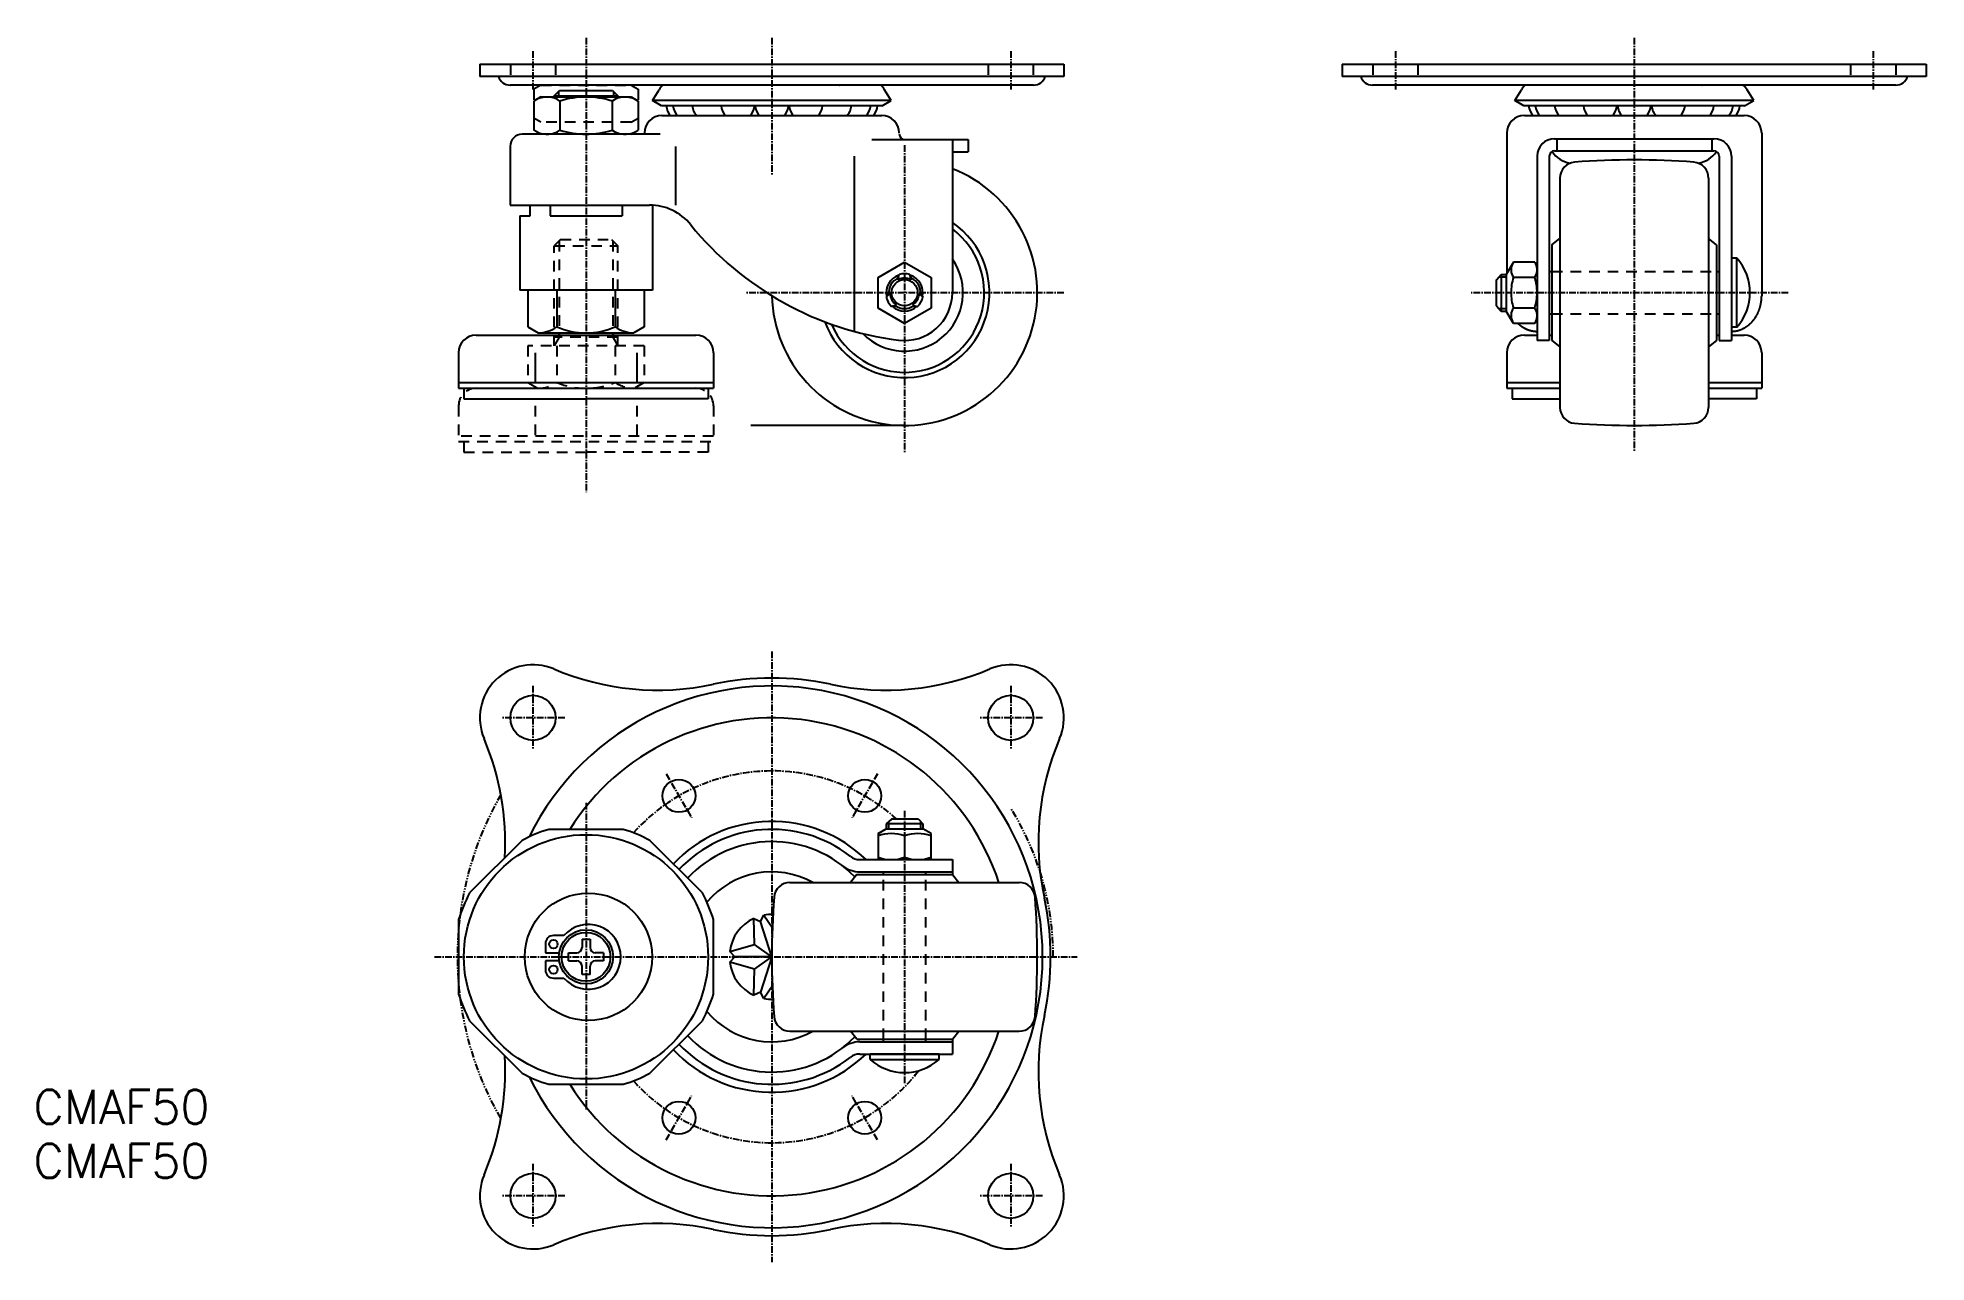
# Model space of a CAD drawing. Extents: x 1 to 357, y 5 to 235.
import ezdxf

# ---------------------------------------------------------------- set-up
doc = ezdxf.new("R2010")
doc.units = 0
for name, pattern in [('CENTER', [2, 1.25, -0.25, 0.25, -0.25]), ('DASHED', [3.5, 2, -1.5]), ('PHANTOM', [2.5, 1.25, -0.25, 0.25, -0.25, 0.25, -0.25])]:
    doc.linetypes.add(name, pattern=pattern)
doc.layers.get('0').update_dxf_attribs({"linetype": 'CONTINUOUS'})
doc.layers.add('CENTER', color=1, linetype='CENTER')
doc.styles.get("Standard").update_dxf_attribs({"font": 'txt.shx', "bigfont": 'bigfont.shx'})

msp = doc.modelspace()

# ---------------------------------------------------------------- linework, layer by layer
at = {"color": 7, "linetype": 'CONTINUOUS'}
for p, q in [((84.55, 230.35), (194.55, 230.35)), ((84.55, 230.35), (84.55, 228.05)), ((194.55, 228.05), (84.55, 228.05)), ((194.55, 230.35), (194.55, 228.05)), ((246.99, 230.35), (356.99, 230.35)), ((246.99, 230.35), (246.99, 228.05)), ((356.99, 228.05), (246.99, 228.05)), ((356.99, 230.35), (356.99, 228.05)), ((188.86, 226.45), (90.24, 226.45)), ((96.05, 224.2), (94.73, 223.44)), ((96.05, 224.2), (113.05, 224.2)), ((98.55, 224.4), (99.55, 225.4)), ((98.55, 224.2), (98.55, 224.4)), ((99.55, 225.4), (109.55, 225.4)), ((109.55, 225.4), (110.55, 224.4)), ((110.55, 224.4), (110.55, 224.2)), ((113.05, 224.2), (114.36, 223.44)), ((117.05, 223.55), (118.3, 225.55)), ((126.85, 226.45), (126.78, 226.45)), ((152.25, 226.45), (152.32, 226.45)), ((162.05, 223.55), (160.79, 225.55)), ((351.29, 226.45), (252.68, 226.45)), ((279.49, 223.55), (280.74, 225.55)), ((289.28, 226.45), (289.21, 226.45)), ((314.69, 226.45), (314.76, 226.45)), ((324.49, 223.55), (323.23, 225.55)), ((94.73, 223.44), (94.73, 217.95)), ((99.64, 223.44), (99.64, 217.95)), ((109.46, 223.44), (109.46, 217.95)), ((114.36, 223.44), (114.36, 217.95)), ((162.05, 223.55), (117.05, 223.55)), ((118.78, 222.55), (117.05, 223.55)), ((160.32, 222.55), (118.78, 222.55)), ((118.85, 220.7), (160.25, 220.7)), ((160.32, 222.55), (162.05, 223.55)), ((324.49, 223.55), (279.49, 223.55)), ((281.22, 222.55), (279.49, 223.55)), ((322.75, 222.55), (281.22, 222.55)), ((281.29, 220.7), (322.69, 220.7)), ((322.75, 222.55), (324.49, 223.55)), ((98.55, 217.2), (92.55, 217.2)), ((96.05, 217.2), (94.73, 217.95)), ((118.53, 217.2), (96.05, 217.2)), ((113.05, 217.2), (114.36, 217.95)), ((115.55, 217.4), (115.55, 217.2)), ((277.99, 217.4), (277.99, 190.97)), ((325.99, 217.4), (325.99, 186.77)), ((90.25, 214.9), (90.25, 204.85)), ((90.25, 214.9), (90.25, 203.85)), ((121.49, 203.85), (121.49, 214.9)), ((158.38, 216.2), (176.55, 216.2)), ((173.55, 216.2), (173.55, 187.35)), ((173.55, 213.9), (176.55, 213.9)), ((176.55, 216.2), (176.55, 213.9)), ((286.99, 216.35), (316.99, 216.35)), ((286.99, 214.05), (316.99, 214.05)), ((287.39, 216.35), (287.39, 214.05)), ((316.58, 216.35), (316.58, 214.05)), ((155.08, 213.05), (155.08, 180.07)), ((283.69, 213.05), (283.69, 178.35)), ((285.99, 213.05), (285.99, 178.35)), ((317.99, 213.05), (317.99, 178.35)), ((320.29, 213.05), (320.29, 178.35)), ((287.99, 208.93), (287.99, 165.76)), ((315.99, 208.93), (315.99, 165.76)), ((90.25, 203.85), (116.5, 203.85)), ((94.05, 201.8), (94.05, 203.85)), ((97.77, 203.85), (97.77, 201.8)), ((111.33, 203.85), (111.33, 201.8)), ((117.05, 203.83), (117.05, 187.8)), ((92.05, 201.8), (92.05, 187.8)), ((92.05, 201.8), (94.05, 201.8)), ((97.77, 201.8), (111.33, 201.8)), ((286.49, 196.35), (287.99, 197.55)), ((286.49, 196.35), (286.49, 178.35)), ((317.49, 196.35), (315.99, 197.55)), ((317.49, 196.35), (317.49, 178.35)), ((159.55, 190.23), (164.55, 193.12)), ((164.55, 193.12), (169.55, 190.23)), ((279.23, 193.12), (277.89, 190.8)), ((283.24, 193.12), (279.23, 193.12)), ((283.24, 193.12), (283.69, 192.35)), ((321.29, 193.85), (320.29, 193.85)), ((321.29, 180.85), (321.29, 193.85)), ((159.55, 184.46), (159.55, 190.23)), ((163.3, 190.23), (163.55, 190.76)), ((163.3, 189.8), (163.55, 190.76)), ((163.3, 189.8), (163.3, 190.23)), ((165.8, 190.23), (165.55, 190.76)), ((165.8, 189.8), (165.55, 190.76)), ((165.8, 189.8), (165.8, 190.23)), ((169.55, 190.23), (169.55, 184.46)), ((276.06, 189.8), (276.91, 190.8)), ((276.06, 184.89), (276.06, 189.8)), ((276.91, 190.8), (277.89, 190.8)), ((277.89, 190.8), (277.89, 183.9)), ((283.24, 190.23), (279.23, 190.23)), ((285.99, 191.35), (286.49, 191.35)), ((317.49, 191.35), (317.99, 191.35)), ((117.05, 187.8), (92.05, 187.8)), ((93.58, 187.8), (93.58, 180.91)), ((99.06, 187.8), (99.06, 180.91)), ((110.03, 187.8), (110.03, 180.91)), ((115.52, 187.8), (115.52, 180.91)), ((161.79, 187.2), (161.09, 186.5)), ((161.42, 186.98), (161.09, 186.5)), ((161.79, 187.2), (161.42, 186.98)), ((163.04, 185.03), (162.09, 184.77)), ((163.04, 185.03), (162.67, 184.82)), ((166.05, 185.03), (167.01, 184.77)), ((166.05, 185.03), (166.42, 184.82)), ((167.3, 187.2), (168.01, 186.5)), ((167.3, 187.2), (167.67, 186.98)), ((167.67, 186.98), (168.01, 186.5)), ((164.55, 181.57), (159.55, 184.46)), ((162.67, 184.82), (162.09, 184.77)), ((169.55, 184.46), (164.55, 181.57)), ((166.42, 184.82), (167.01, 184.77)), ((276.06, 184.89), (276.91, 183.9)), ((276.91, 183.9), (277.89, 183.9)), ((279.23, 181.57), (277.89, 183.9)), ((283.24, 184.46), (279.23, 184.46)), ((283.24, 181.57), (279.23, 181.57)), ((283.24, 181.57), (283.69, 182.35)), ((285.99, 183.35), (286.49, 183.35)), ((317.49, 183.35), (317.99, 183.35)), ((83.85, 179.35), (125.25, 179.35)), ((93.58, 180.91), (95.52, 179.8)), ((95.52, 179.8), (113.58, 179.8)), ((99.45, 179.8), (99.45, 179.35)), ((109.65, 179.8), (109.65, 179.35)), ((115.52, 180.91), (113.58, 179.8)), ((281.29, 179.35), (283.69, 179.35)), ((285.99, 178.35), (283.69, 178.35)), ((285.99, 179.35), (286.49, 179.35)), ((286.49, 178.35), (287.99, 177.15)), ((317.49, 178.35), (315.99, 177.15)), ((317.49, 179.35), (317.99, 179.35)), ((317.99, 178.35), (320.29, 178.35)), ((321.29, 180.85), (320.29, 180.85)), ((320.29, 179.35), (322.69, 179.35)), ((80.55, 176.05), (80.55, 169.35)), ((94.98, 176.05), (94.98, 170.35)), ((114.12, 176.05), (114.12, 170.35)), ((128.55, 176.05), (128.55, 169.35)), ((277.99, 176.05), (277.99, 169.35)), ((325.99, 176.05), (325.99, 169.35)), ((128.55, 170.35), (80.55, 170.35)), ((80.55, 169.35), (128.55, 169.35)), ((81.55, 169.35), (81.55, 167.35)), ((81.55, 167.35), (104.55, 167.35)), ((127.55, 167.35), (104.55, 167.35)), ((127.55, 169.35), (127.55, 167.35)), ((287.99, 170.35), (277.99, 170.35)), ((277.99, 169.35), (287.99, 169.35)), ((278.99, 169.35), (278.99, 167.35)), ((278.99, 167.35), (287.99, 167.35)), ((325.99, 170.35), (315.99, 170.35)), ((315.99, 169.35), (325.99, 169.35)), ((324.99, 167.35), (315.99, 167.35)), ((324.99, 169.35), (324.99, 167.35)), ((159.55, 85.51), (161.1, 86.4)), ((159.55, 85.51), (159.55, 80.6)), ((162.09, 88.22), (161.1, 87.37)), ((161.1, 87.37), (161.1, 86.4)), ((161.1, 86.4), (168, 86.4)), ((167.15, 88.22), (162.09, 88.22)), ((167.15, 88.22), (168, 87.37)), ((168, 87.37), (168, 86.4)), ((169.55, 85.51), (168, 86.4)), ((169.55, 80.6), (169.55, 85.51)), ((164.55, 85.06), (164.55, 81.05)), ((156.14, 80.6), (173.55, 80.6)), ((156.14, 78.3), (173.55, 78.3)), ((160.55, 77.8), (160.55, 78.3)), ((168.55, 77.8), (168.55, 78.3)), ((173.55, 80.6), (173.55, 77.8)), ((142.96, 76.3), (186.14, 76.3)), ((155.55, 77.8), (154.35, 76.3)), ((155.55, 77.8), (168.55, 77.8)), ((168.55, 77.8), (173.55, 77.8)), ((173.55, 77.8), (174.75, 76.3)), ((136.31, 64.65), (136.15, 69.54)), ((136.15, 69.54), (137.39, 68.96)), ((137.39, 68.96), (138.05, 70.16)), ((139.55, 62.3), (137.39, 68.96)), ((138.05, 70.16), (139.65, 67.79)), ((96.9, 64.8), (96.9, 63.05)), ((100.39, 66.3), (98.4, 66.3)), ((103.8, 65.6), (105.3, 65.6)), ((103.8, 65.6), (103.8, 64.05)), ((105.3, 65.6), (105.3, 64.05)), ((131.61, 63.3), (136.31, 64.65)), ((139.55, 62.3), (136.31, 64.65)), ((96.9, 63.05), (99.5, 63.05)), ((96.9, 61.55), (96.9, 59.8)), ((99.5, 61.55), (96.9, 61.55)), ((101.25, 63.05), (102.8, 63.05)), ((101.25, 61.55), (101.25, 63.05)), ((101.25, 61.55), (102.8, 61.55)), ((103.8, 59), (103.8, 60.55)), ((105.3, 59), (105.3, 60.55)), ((107.85, 63.05), (106.3, 63.05)), ((107.85, 61.55), (106.3, 61.55)), ((107.85, 63.05), (107.85, 61.55)), ((132.55, 62.3), (131.61, 63.3)), ((131.61, 61.3), (132.55, 62.3)), ((136.31, 59.95), (131.61, 61.3)), ((139.55, 62.3), (132.55, 62.3)), ((136.31, 59.95), (139.55, 62.3)), ((139.55, 62.3), (137.39, 55.64)), ((98.4, 58.3), (100.39, 58.3)), ((105.3, 59), (103.8, 59)), ((136.15, 55.06), (136.31, 59.95)), ((137.39, 55.64), (136.15, 55.06)), ((138.05, 54.44), (137.39, 55.64)), ((139.65, 56.82), (138.05, 54.44)), ((142.96, 48.3), (186.14, 48.3)), ((155.55, 46.8), (154.35, 48.3)), ((155.55, 46.8), (173.55, 46.8)), ((156.14, 46.3), (173.55, 46.3)), ((160.55, 46.3), (160.55, 46.8)), ((168.55, 46.3), (168.55, 46.8)), ((173.55, 46.8), (174.75, 48.3)), ((173.55, 46.8), (173.55, 44)), ((156.14, 44), (173.55, 44)), ((171.05, 44), (158.05, 44)), ((158.05, 43), (158.05, 44)), ((158.05, 43), (171.05, 43)), ((171.05, 43), (171.05, 44))]:
    msp.add_line(p, q, dxfattribs=at)
at = {"color": 3, "linetype": 'DASHED'}
for p, q in [((90.3, 230.35), (90.3, 228.05)), ((98.8, 230.35), (98.8, 228.05)), ((180.3, 230.35), (180.3, 228.05)), ((188.8, 230.35), (188.8, 228.05)), ((252.74, 230.35), (252.74, 228.05)), ((261.24, 230.35), (261.24, 228.05)), ((342.74, 230.35), (342.74, 228.05)), ((351.24, 230.35), (351.24, 228.05)), ((96.05, 226.45), (94.73, 225.69)), ((94.73, 225.69), (94.73, 220.2)), ((96.05, 226.45), (113.05, 226.45)), ((113.05, 226.45), (114.36, 225.69)), ((114.36, 225.69), (114.36, 220.2)), ((96.05, 219.45), (94.73, 220.2)), ((113.05, 219.45), (96.05, 219.45)), ((113.05, 219.45), (114.36, 220.2)), ((99.75, 197.35), (98.55, 196.15)), ((98.55, 177.35), (98.55, 196.15)), ((98.55, 196.15), (110.55, 196.15)), ((99.5, 197.09), (99.5, 178.99)), ((99.75, 197.35), (109.35, 197.35)), ((109.35, 197.35), (110.55, 196.15)), ((109.6, 197.09), (109.6, 178.99)), ((110.55, 177.35), (110.55, 196.15)), ((286.49, 191.35), (317.49, 191.35)), ((286.49, 183.35), (317.49, 183.35)), ((110.55, 178.99), (98.55, 178.99)), ((99.5, 178.99), (98.55, 177.35)), ((109.6, 178.99), (110.55, 177.35)), ((115.52, 177.35), (93.58, 177.35)), ((93.58, 177.35), (93.58, 170.46)), ((99.06, 177.35), (99.06, 170.46)), ((110.03, 177.35), (110.03, 170.46)), ((115.52, 177.35), (115.52, 170.46)), ((93.58, 170.46), (95.52, 169.35)), ((115.52, 170.46), (113.58, 169.35)), ((80.55, 166.05), (80.55, 159.35)), ((94.98, 166.05), (94.98, 160.35)), ((114.12, 166.05), (114.12, 160.35)), ((128.55, 166.05), (128.55, 159.35)), ((128.55, 160.35), (80.55, 160.35)), ((80.55, 159.35), (128.55, 159.35)), ((81.55, 159.35), (81.55, 157.35)), ((81.55, 157.35), (104.55, 157.35)), ((127.55, 157.35), (104.55, 157.35)), ((127.55, 159.35), (127.55, 157.35)), ((160.55, 46.8), (160.55, 77.8)), ((168.55, 46.8), (168.55, 77.8))]:
    msp.add_line(p, q, dxfattribs=at)
at = {"color": 3, "linetype": 'CONTINUOUS'}
for p, q in [((98.55, 224.4), (110.55, 224.4)), ((99.36, 225.21), (99.36, 224.2)), ((109.74, 225.21), (109.74, 224.2)), ((276.53, 190.35), (277.89, 190.35)), ((276.91, 190.8), (276.91, 183.9)), ((276.53, 184.35), (277.89, 184.35)), ((164.55, 162.35), (135.61, 162.35)), ((168, 87.37), (161.1, 87.37)), ((161.55, 87.76), (161.55, 86.4)), ((167.55, 87.82), (167.55, 86.4))]:
    msp.add_line(p, q, dxfattribs=at)
at = {"color": 7, "linetype": 'CONTINUOUS'}
for points in [[(111.55, 86.3), (97.55, 86.3)], [(92.53, 84.22), (82.63, 74.32)], [(126.47, 74.32), (116.57, 84.22)], [(80.55, 69.3), (80.55, 55.3)], [(128.55, 55.3), (128.55, 69.3)], [(82.63, 50.28), (92.53, 40.38)], [(116.57, 40.38), (126.47, 50.28)], [(97.55, 38.3), (111.55, 38.3)]]:
    msp.add_lwpolyline(points, dxfattribs=at)
for points in [[(320.29, 180.06, 0), (320.36, 180.07, 0), (320.43, 180.07, 0), (320.5, 180.07, 0), (320.56, 180.07, 0), (320.63, 180.08, 0), (320.7, 180.08, 0), (320.77, 180.09, 0), (320.84, 180.1, 0), (320.91, 180.11, 0), (320.98, 180.12, 0), (321.05, 180.13, 0), (321.12, 180.14, 0), (321.19, 180.15, 0), (321.26, 180.16, 0), (321.33, 180.18, 0), (321.4, 180.19, 0), (321.47, 180.21, 0), (321.53, 180.23, 0), (321.6, 180.25, 0), (321.67, 180.27, 0), (321.74, 180.29, 0), (321.81, 180.31, 0), (321.87, 180.33, 0), (321.94, 180.35, 0), (322.01, 180.38, 0), (322.07, 180.4, 0), (322.14, 180.43, 0), (322.21, 180.46, 0), (322.27, 180.49, 0), (322.34, 180.51, 0), (322.4, 180.54, 0), (322.47, 180.58, 0), (322.53, 180.61, 0), (322.6, 180.64, 0), (322.66, 180.67, 0), (322.72, 180.71, 0), (322.79, 180.74, 0), (322.85, 180.78, 0), (322.91, 180.82, 0), (322.97, 180.86, 0), (323.03, 180.9, 0), (323.1, 180.94, 0), (323.16, 180.98, 0), (323.22, 181.02, 0), (323.28, 181.06, 0), (323.33, 181.1, 0), (323.39, 181.15, 0), (323.45, 181.19, 0), (323.51, 181.24, 0), (323.57, 181.29, 0), (323.62, 181.34, 0), (323.68, 181.38, 0), (323.74, 181.43, 0), (323.79, 181.48, 0), (323.85, 181.53, 0), (323.9, 181.59, 0), (323.95, 181.64, 0), (324.01, 181.69, 0), (324.06, 181.75, 0), (324.11, 181.8, 0), (324.17, 181.86, 0), (324.22, 181.91, 0), (324.27, 181.97, 0), (324.32, 182.03, 0), (324.37, 182.09, 0), (324.41, 182.15, 0), (324.46, 182.21, 0), (324.51, 182.27, 0), (324.56, 182.33, 0), (324.6, 182.39, 0), (324.65, 182.45, 0), (324.69, 182.52, 0), (324.74, 182.58, 0), (324.78, 182.64, 0), (324.82, 182.71, 0), (324.86, 182.77, 0), (324.9, 182.84, 0), (324.95, 182.91, 0), (324.99, 182.98, 0), (325.02, 183.04, 0), (325.06, 183.11, 0), (325.1, 183.18, 0), (325.14, 183.25, 0), (325.18, 183.32, 0), (325.21, 183.39, 0), (325.25, 183.46, 0), (325.28, 183.54, 0), (325.31, 183.61, 0), (325.35, 183.68, 0), (325.38, 183.75, 0), (325.41, 183.83, 0), (325.44, 183.9, 0), (325.47, 183.98, 0), (325.5, 184.05, 0), (325.52, 184.13, 0), (325.55, 184.2, 0), (325.58, 184.28, 0), (325.6, 184.35, 0), (325.63, 184.43, 0), (325.65, 184.51, 0), (325.68, 184.59, 0), (325.7, 184.66, 0), (325.72, 184.74, 0), (325.74, 184.82, 0), (325.76, 184.9, 0), (325.78, 184.98, 0), (325.8, 185.06, 0), (325.81, 185.14, 0), (325.83, 185.22, 0), (325.85, 185.3, 0), (325.86, 185.38, 0), (325.88, 185.46, 0), (325.89, 185.54, 0), (325.9, 185.62, 0), (325.91, 185.7, 0), (325.92, 185.78, 0), (325.93, 185.87, 0), (325.94, 185.95, 0), (325.95, 186.03, 0), (325.96, 186.11, 0), (325.96, 186.19, 0), (325.97, 186.27, 0), (325.98, 186.36, 0), (325.98, 186.44, 0), (325.98, 186.52, 0), (325.98, 186.6, 0), (325.99, 186.69, 0), (325.99, 186.77, 0)], [(280.06, 181.57, 0), (280.46, 181.24, 0), (280.48, 181.22, 0), (280.5, 181.21, 0), (280.53, 181.19, 0), (280.55, 181.17, 0), (280.57, 181.15, 0), (280.6, 181.14, 0), (280.62, 181.12, 0), (280.64, 181.1, 0), (280.66, 181.08, 0), (280.69, 181.07, 0), (280.71, 181.05, 0), (280.73, 181.03, 0), (280.76, 181.02, 0), (280.78, 181, 0), (280.8, 180.99, 0), (280.83, 180.97, 0), (280.85, 180.95, 0), (280.87, 180.94, 0), (280.9, 180.92, 0), (280.92, 180.91, 0), (280.94, 180.89, 0), (280.97, 180.88, 0), (280.99, 180.86, 0), (281.01, 180.85, 0), (281.04, 180.83, 0), (281.06, 180.82, 0), (281.09, 180.8, 0), (281.11, 180.79, 0), (281.13, 180.77, 0), (281.16, 180.76, 0), (281.18, 180.75, 0), (281.21, 180.73, 0), (281.23, 180.72, 0), (281.26, 180.71, 0), (281.28, 180.69, 0), (281.31, 180.68, 0), (281.33, 180.66, 0), (281.35, 180.65, 0), (281.38, 180.64, 0), (281.4, 180.63, 0), (281.43, 180.61, 0), (281.45, 180.6, 0), (281.48, 180.59, 0), (281.5, 180.58, 0), (281.53, 180.56, 0), (281.55, 180.55, 0), (281.58, 180.54, 0), (281.6, 180.53, 0), (281.63, 180.52, 0), (281.65, 180.51, 0), (281.68, 180.5, 0), (281.7, 180.48, 0), (281.73, 180.47, 0), (281.75, 180.46, 0), (281.78, 180.45, 0), (281.8, 180.44, 0), (281.83, 180.43, 0), (281.86, 180.42, 0), (281.88, 180.41, 0), (281.91, 180.4, 0), (281.93, 180.39, 0), (281.96, 180.38, 0), (281.99, 180.37, 0), (282.01, 180.36, 0), (282.04, 180.35, 0), (282.06, 180.34, 0), (282.09, 180.33, 0), (282.11, 180.32, 0), (282.14, 180.32, 0), (282.17, 180.31, 0), (282.19, 180.3, 0), (282.22, 180.29, 0), (282.24, 180.28, 0), (282.27, 180.27, 0), (282.3, 180.27, 0), (282.32, 180.26, 0), (282.35, 180.25, 0), (282.38, 180.25, 0), (282.4, 180.24, 0), (282.43, 180.23, 0), (282.45, 180.22, 0), (282.48, 180.22, 0), (282.51, 180.21, 0), (282.53, 180.2, 0), (282.56, 180.2, 0), (282.59, 180.19, 0), (282.61, 180.18, 0), (282.64, 180.18, 0), (282.67, 180.17, 0), (282.69, 180.17, 0), (282.72, 180.16, 0), (282.75, 180.16, 0), (282.77, 180.15, 0), (282.8, 180.15, 0), (282.82, 180.14, 0), (282.85, 180.14, 0), (282.88, 180.13, 0), (282.9, 180.13, 0), (282.93, 180.12, 0), (282.96, 180.12, 0), (282.99, 180.12, 0), (283.01, 180.11, 0), (283.04, 180.11, 0), (283.07, 180.1, 0), (283.09, 180.1, 0), (283.12, 180.1, 0), (283.15, 180.09, 0), (283.17, 180.09, 0), (283.2, 180.09, 0), (283.23, 180.09, 0), (283.25, 180.09, 0), (283.28, 180.08, 0), (283.31, 180.08, 0), (283.33, 180.08, 0), (283.36, 180.08, 0), (283.39, 180.07, 0), (283.42, 180.07, 0), (283.44, 180.07, 0), (283.47, 180.07, 0), (283.5, 180.07, 0), (283.52, 180.07, 0), (283.55, 180.07, 0), (283.58, 180.07, 0), (283.61, 180.07, 0), (283.63, 180.07, 0), (283.66, 180.06, 0), (283.69, 180.06, 0)]]:
    msp.add_polyline3d(points, dxfattribs=at)
for centre, radius in [((164.55, 187.35), 2.46), ((94.55, 107.3), 4.25), ((184.55, 107.3), 4.25), ((122.05, 92.61), 3.1), ((157.05, 92.61), 3.1), ((104.55, 62.3), 23), ((105, 62.3), 12), ((98.4, 64.7), 0.8), ((104.55, 62.3), 5.1), ((104.55, 62.3), 4.6), ((98.4, 59.9), 0.8), ((122.05, 31.99), 3.1), ((157.05, 31.99), 3.1), ((94.55, 17.3), 4.25), ((184.55, 17.3), 4.25)]:
    msp.add_circle(centre, radius, dxfattribs=at)
for centre, radius, start, end in [((90.24, 228.75), 2.3, 197.7189, 270), ((188.86, 228.75), 2.3, 270, 342.2811), ((252.68, 228.75), 2.3, 197.7189, 270), ((351.29, 228.75), 2.3, 270, 342.2811), ((97.19, 219.85), 4.34, 55.6158, 115.6158), ((104.55, 207.95), 16.24, 72.412, 107.588), ((111.91, 219.85), 4.34, 64.3842, 124.3842), ((122.8, 222.75), 5.3, 135.7242, 147.9949), ((156.3, 222.75), 5.3, 32.0051, 44.2758), ((285.24, 222.75), 5.3, 135.7242, 147.9949), ((318.74, 222.75), 5.3, 32.0051, 44.2758), ((118.85, 217.4), 3.3, 90, 180), ((118.85, 217.4), 3.3, 90, 180), ((122.8, 222.87), 3.17, 185.8752, 223.2387), ((124.07, 222.87), 3.17, 185.8752, 223.2387), ((127.7, 222.87), 3.17, 185.8752, 223.2387), ((133.14, 222.87), 3.17, 185.8752, 223.2387), ((133.14, 222.87), 3.17, 316.7613, 354.1248), ((139.55, 222.87), 3.17, 185.8752, 223.2387), ((139.55, 222.87), 3.17, 316.7613, 354.1248), ((145.96, 222.87), 3.17, 185.8752, 223.2387), ((145.96, 222.87), 3.17, 316.7613, 354.1248), ((151.39, 222.87), 3.17, 316.7613, 354.1248), ((155.02, 222.87), 3.17, 316.7613, 354.1248), ((156.3, 222.87), 3.17, 316.7613, 354.1248), ((160.25, 217.4), 3.3, 0, 90), ((281.29, 217.4), 3.3, 90, 180), ((285.24, 222.87), 3.17, 185.8752, 223.2387), ((286.51, 222.87), 3.17, 185.8752, 223.2387), ((290.14, 222.87), 3.17, 185.8752, 223.2387), ((295.58, 222.87), 3.17, 185.8752, 223.2387), ((295.58, 222.87), 3.17, 316.7613, 354.1248), ((301.99, 222.87), 3.17, 185.8752, 223.2387), ((301.99, 222.87), 3.17, 316.7613, 354.1248), ((308.4, 222.87), 3.17, 185.8752, 223.2387), ((308.4, 222.87), 3.17, 316.7613, 354.1248), ((313.83, 222.87), 3.17, 316.7613, 354.1248), ((317.46, 222.87), 3.17, 316.7613, 354.1248), ((318.74, 222.87), 3.17, 316.7613, 354.1248), ((322.69, 217.4), 3.3, 0, 90), ((92.55, 214.9), 2.3, 90, 180), ((97.19, 221.54), 4.34, 244.3842, 304.3842), ((104.55, 233.44), 16.24, 252.412, 287.588), ((111.91, 221.54), 4.34, 235.6158, 295.6158), ((164.55, 217.2), 1, 180, 270), ((286.99, 213.05), 3.3, 90, 180), ((286.99, 213.05), 1, 90, 180), ((290.99, 217.1), 5.5, 215.2942, 258.1509), ((312.99, 217.1), 5.5, 281.8491, 324.7058), ((316.99, 213.05), 3.3, 0, 90), ((316.99, 213.05), 1, 0, 90), ((164.55, 187.35), 25, 181.3347, 68.8998), ((290.99, 208.93), 3, 94.2914, 180.0001), ((301.99, 62.35), 150, 85.7086, 94.2914), ((312.99, 208.93), 3, 0, 85.7086), ((116.5, 193.85), 10, 39.0596, 90), ((170.85, 237.95), 60, 219.0596, 262.9009), ((164.55, 187.35), 16, 199.983, 55.7711), ((164.55, 187.35), 15, 203.2907, 53.13), ((164.55, 187.35), 11, 224.3935, 35.0966), ((281.34, 191.68), 2.56, 154.3842, 214.3842), ((281.13, 191.68), 2.56, 325.6158, 25.6158), ((314.09, 187.35), 9.7, 317.925, 42.075), ((164.55, 187.35), 3.45, 107.9438, 192.0562), ((164.55, 187.35), 2.76, 63.0301, 116.9699), ((164.55, 187.35), 3.56, 73.6791, 106.3209), ((164.55, 187.35), 3.45, 347.9438, 72.0562), ((288.33, 187.35), 9.55, 162.412, 180), ((274.13, 187.35), 9.55, 0, 17.588), ((164.55, 187.35), 3.56, 193.6791, 226.3209), ((164.55, 187.35), 2.76, 183.0301, 236.9699), ((164.55, 187.35), 9, 262.9009, 0), ((164.55, 187.35), 2.76, 303.0301, 356.9699), ((164.55, 187.35), 3.56, 313.6791, 346.3209), ((288.33, 187.35), 9.55, 180, 197.588), ((274.13, 187.35), 9.55, 342.412, 0), ((164.55, 187.35), 3.45, 227.9438, 312.0562), ((281.34, 183.02), 2.56, 145.6158, 205.6158), ((281.13, 183.02), 2.56, 334.3842, 34.3842), ((83.85, 176.05), 3.3, 90, 179.9998), ((95.52, 185.99), 6.19, 270, 304.9603), ((104.55, 193.81), 14.02, 246.965, 293.035), ((113.58, 185.99), 6.19, 235.0397, 270), ((125.25, 176.05), 3.3, 0.0002, 90.0001), ((281.29, 176.05), 3.3, 90, 179.9998), ((322.69, 176.05), 3.3, 0.0002, 90.0001), ((290.99, 165.76), 3, 179.9999, 265.7086), ((312.99, 165.76), 3, 274.2914, 0.0001), ((301.99, 312.35), 150, 265.7086, 274.2914), ((94.55, 107.3), 10, 66.9634, 203.0366), ((118.03, 162.52), 50, 246.9634, 282.12), ((139.55, 62.3), 52.5, 77.88, 102.12), ((161.07, 162.52), 50, 257.88, 293.0366), ((184.55, 107.3), 10, 336.9634, 113.0366), ((139.55, 62.3), 51, 206.2803, 153.7197), ((139.55, 62.3), 45, 18.1262, 147.769), ((39.33, 83.82), 50, 356.7363, 23.0366), ((239.76, 83.82), 50, 156.9634, 192.12), ((104.55, 62.3), 25, 106.2602, 118.7398), ((104.55, 62.3), 25, 61.2602, 73.7398), ((139.55, 62.3), 25.5, 45.8606, 136.6826), ((139.55, 62.3), 24, 52.0818, 136.7878), ((162.05, 78.29), 7.22, 69.7438, 110.2562), ((167.05, 78.29), 7.22, 69.7438, 110.2562), ((139.55, 62.3), 21.7, 43.8969, 136.9773), ((139.55, 62.3), 16, 61.045, 139.8435), ((156.14, 83.6), 5.3, 232.0818, 270), ((156.14, 83.6), 3, 232.0818, 270), ((162.05, 87.82), 7.22, 249.7438, 290.2562), ((167.05, 87.82), 7.22, 249.7438, 290.2562), ((142.96, 73.3), 3, 89.9999, 175.7086), ((186.14, 73.3), 3, 4.2914, 90.0001), ((104.55, 62.3), 25, 151.2602, 163.7398), ((104.55, 62.3), 25, 16.2602, 28.7398), ((289.55, 62.3), 150, 175.7086, 184.2914), ((39.55, 62.3), 150, 355.7086, 4.2914), ((139.55, 62.3), 52.5, 347.88, 12.12), ((105, 62.3), 6.1, 220.9756, 139.0244), ((139.55, 62.3), 8, 115.1808, 172.8192), ((139.55, 62.3), 8, 88.4721, 100.8192), ((98.4, 64.8), 1.5, 90, 180), ((102.8, 64.05), 1, 270, 0), ((106.3, 64.05), 1, 180, 270), ((102.8, 60.55), 1, 0, 90), ((106.3, 60.55), 1, 90, 180), ((139.55, 62.3), 8, 187.1808, 244.8192), ((98.4, 59.8), 1.5, 180, 270), ((104.55, 62.3), 25, 196.2602, 208.7398), ((104.55, 62.3), 25, 331.2602, 343.7398), ((139.55, 62.3), 8, 259.1808, 271.5279), ((139.55, 62.3), 16, 220.1565, 298.955), ((142.96, 51.3), 3, 184.2914, 270.0001), ((186.14, 51.3), 3, 269.9999, 355.7086), ((239.76, 40.78), 50, 167.88, 203.0366), ((139.55, 62.3), 45, 212.231, 341.8738), ((139.55, 62.3), 21.7, 223.0227, 316.1031), ((156.14, 41), 5.3, 90, 127.9182), ((39.33, 40.78), 50, 336.9634, 3.2996), ((139.55, 62.3), 25.5, 223.3174, 314.1394), ((139.55, 62.3), 24, 223.2122, 307.9182), ((156.14, 41), 3, 90, 127.9182), ((164.55, 50.2), 9.7, 227.925, 312.075), ((104.55, 62.3), 25, 241.2602, 253.7398), ((104.55, 62.3), 25, 286.2602, 298.7398), ((94.55, 17.3), 10, 156.9634, 293.0366), ((184.55, 17.3), 10, 246.9634, 23.0366), ((118.03, -37.91), 50, 77.88, 113.0366), ((139.55, 62.3), 52.5, 257.88, 282.12), ((161.07, -37.91), 50, 66.9634, 102.12)]:
    msp.add_arc(centre, radius, start, end, dxfattribs=at)
at = {"color": 3, "linetype": 'CONTINUOUS'}
for start, end in [(114.6243, 185.3757), (354.6243, 65.3757), (234.6243, 305.3757)]:
    msp.add_arc((164.55, 187.35), 3, start, end, dxfattribs=at)
at = {"color": 3, "linetype": 'DASHED'}
for centre, radius, start, end in [((83.85, 166.05), 3.3, 90, 179.9998), ((95.52, 175.54), 6.19, 270, 304.9603), ((104.55, 183.36), 14.02, 246.965, 293.035), ((113.58, 175.54), 6.19, 235.0397, 270), ((125.25, 166.05), 3.3, 0.0002, 90.0001)]:
    msp.add_arc(centre, radius, start, end, dxfattribs=at)
at = {"color": 3, "linetype": 'PHANTOM'}
for centre, radius, start, end in [((141.32, 62.3), 61, 149.966, 210.034), ((139.55, 62.3), 53, 0, 31.7429)]:
    msp.add_arc(centre, radius, start, end, dxfattribs=at)
at = {"layer": 'CENTER', "color": 1, "linetype": 'CENTER'}
for p, q in [((104.55, 235.35), (104.55, 149.82)), ((139.55, 235.35), (139.55, 209.41)), ((301.99, 235.35), (301.99, 157.35)), ((94.55, 232.85), (94.55, 225.55)), ((184.55, 232.85), (184.55, 225.55)), ((256.99, 232.85), (256.99, 225.55)), ((346.99, 232.85), (346.99, 225.55)), ((164.55, 215.1), (164.55, 157.35)), ((194.55, 187.35), (134.55, 187.35)), ((330.99, 187.35), (271.06, 187.35)), ((139.55, 119.8), (139.55, 4.8)), ((94.55, 113.3), (94.55, 101.3)), ((184.55, 113.3), (184.55, 101.3)), ((100.55, 107.3), (88.55, 107.3)), ((190.55, 107.3), (178.55, 107.3)), ((119.66, 96.76), (124.44, 88.47)), ((159.44, 96.76), (154.66, 88.47)), ((104.55, 91.3), (104.55, 33.3)), ((164.55, 89.79), (164.55, 38.24)), ((76, 62.3), (197.05, 62.3)), ((119.66, 27.85), (124.44, 36.13)), ((159.44, 27.85), (154.66, 36.13)), ((94.55, 23.3), (94.55, 11.3)), ((184.55, 23.3), (184.55, 11.3)), ((100.55, 17.3), (88.55, 17.3)), ((190.55, 17.3), (178.55, 17.3))]:
    msp.add_line(p, q, dxfattribs=at)
for start, end in [(47.7856, 138.1503), (221.8497, 322.2593)]:
    msp.add_arc((139.55, 62.3), 35, start, end, dxfattribs=at)

# ---------------------------------------------------------------- texts
for p in [(0.46, 30.84), (0.46, 20.66)]:
    msp.add_text('CMAF50', height=6.4).set_placement(p)

doc.saveas('drawing.dxf')
